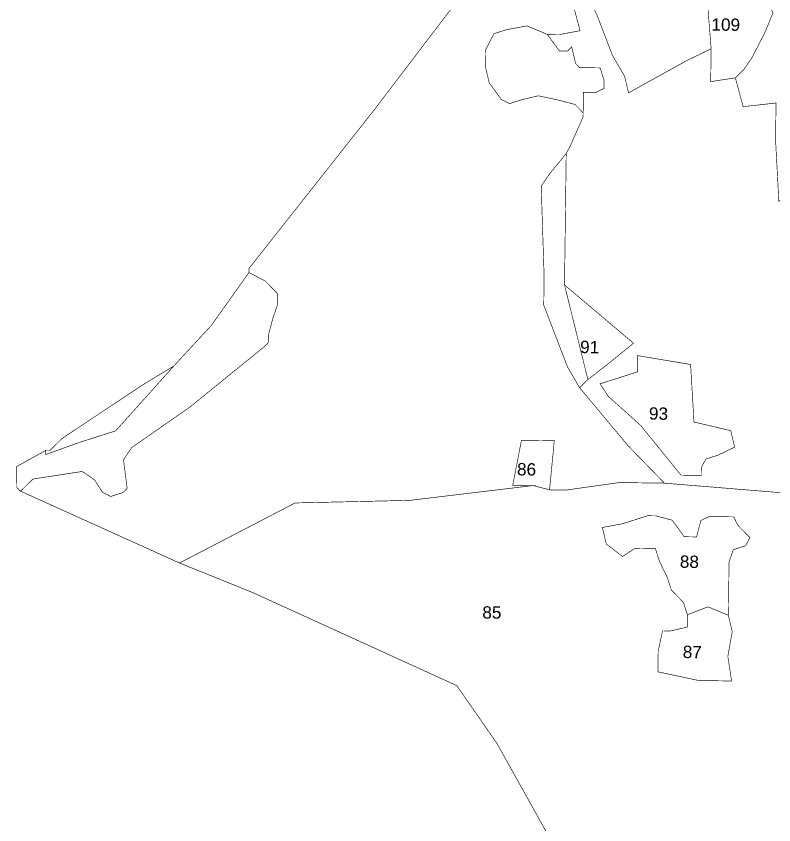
# Model space of a CAD drawing. Header units: metres. Extents: x 259278 to 277237, y 2171369 to 2185379.
# Drawn here: x 273800 to 274532, y 2172736 to 2173517 of the extents above; entities that cross this region are included whole.
import ezdxf

# ---------------------------------------------------------------- set-up
doc = ezdxf.new("R2010")
doc.units = ezdxf.units.M
doc.header["$MEASUREMENT"] = 0
doc.layers.add('SURVEY NO.', color=7, linetype='Continuous')
doc.layers.add('SURVEY PLOT BOUNDARY', color=35, linetype='Continuous')
doc.styles.add('PDF Arial', font='arial.ttf')

msp = doc.modelspace()

# ---------------------------------------------------------------- linework, layer by layer
at = {"layer": 'SURVEY PLOT BOUNDARY', "lineweight": 18, "const_width": 0.595}
for points in [[(274464.51, 2173545.06), (274468.27, 2173529.15), (274471.66, 2173485.49), (274447.72, 2173473.9), (274391.81, 2173442.91), (274388.05, 2173458.82), (274376.42, 2173478.8), (274361.08, 2173518.65), (274337.91, 2173566.54), (274374.11, 2173605.72), (274450.35, 2173676.11), (274450.1, 2173656.28), (274457.87, 2173644.29), (274457.66, 2173628.43), (274425.64, 2173605.05), (274425.43, 2173589.19), (274449.22, 2173588.88), (274460.65, 2173553.04), (274456.58, 2173545.17)], [(274471.66, 2173485.49), (274468.27, 2173529.15), (274464.51, 2173545.06), (274488.4, 2173552.68), (274504.2, 2173548.51), (274519.95, 2173540.38), (274531.59, 2173520.4), (274523.4, 2173500.68), (274511.2, 2173477.04), (274503.12, 2173465.25), (274495.09, 2173457.42), (274471.25, 2173453.77)], [(274313.25, 2173499.45), (274324.94, 2173483.43), (274328.9, 2173483.38), (274332.86, 2173483.33), (274336.88, 2173487.24), (274340.64, 2173471.33), (274344.55, 2173467.31), (274352.48, 2173467.21), (274364.37, 2173467.06), (274368.18, 2173455.11), (274368.08, 2173447.18), (274360.1, 2173443.32), (274348.21, 2173443.47), (274347.95, 2173423.65), (274340.12, 2173431.68), (274324.32, 2173435.85), (274304.55, 2173440.08), (274288.64, 2173436.32), (274276.7, 2173432.51), (274268.82, 2173436.58), (274257.13, 2173452.59), (274253.37, 2173468.5), (274253.58, 2173484.36), (274261.72, 2173500.12), (274273.66, 2173503.93), (274293.53, 2173507.63)], [(274344.49, 2173158.01), (274332.86, 2173177.99), (274309.84, 2173237.77), (274310.21, 2173265.52), (274307.38, 2173352.8), (274315.46, 2173364.59), (274331.57, 2173384.21), (274329.92, 2173257.33), (274352.52, 2173165.83)], [(273803.97, 2173057.98), (273800.06, 2173061.99), (273800.31, 2173081.82), (273828.27, 2173097.31), (273828.22, 2173093.35), (273860.09, 2173104.83), (273895.92, 2173116.26), (273952.24, 2173178.98), (273988.44, 2173218.16), (274024.78, 2173269.24), (274040.54, 2173261.1), (274052.28, 2173249.05), (274052.12, 2173237.16), (274048, 2173225.31), (274043.83, 2173209.51), (274043.73, 2173201.58), (274039.71, 2173197.66), (273967.58, 2173139.12), (273911.57, 2173100.19), (273903.49, 2173088.4), (273907.09, 2173060.6), (273903.07, 2173056.69), (273891.13, 2173052.88), (273883.25, 2173056.94), (273875.48, 2173068.94), (273863.69, 2173077.03), (273816.02, 2173069.71)], [(274352.52, 2173165.83), (274329.92, 2173257.33), (274396.59, 2173200.95), (274372.55, 2173181.44)], [(274462.43, 2173081.13), (274462.33, 2173073.2), (274442.51, 2173073.46), (274403.49, 2173121.55), (274372.14, 2173149.72), (274364.36, 2173161.72), (274388.25, 2173169.34), (274400.19, 2173173.15), (274400.4, 2173189), (274451.83, 2173180.4), (274455.07, 2173124.85), (274490.65, 2173116.45), (274494.41, 2173100.54), (274478.45, 2173092.82), (274466.5, 2173089.01)], [(274462.43, 2173081.13), (274466.5, 2173089.01), (274478.45, 2173092.82), (274494.41, 2173100.54), (274490.65, 2173116.45), (274455.07, 2173124.85), (274451.83, 2173180.4), (274400.4, 2173189), (274400.19, 2173173.15), (274388.25, 2173169.34), (274364.36, 2173161.72), (274372.14, 2173149.72), (274403.49, 2173121.55), (274442.51, 2173073.46), (274462.33, 2173073.2)], [(273828.27, 2173097.31), (273832.23, 2173097.26), (273844.28, 2173109), (273920.27, 2173159.56), (273952.24, 2173178.98), (273895.92, 2173116.26), (273860.09, 2173104.83), (273828.22, 2173093.35)], [(274315.45, 2173059.25), (274299.65, 2173063.42), (274279.82, 2173063.68), (274288.32, 2173107.19), (274320.03, 2173106.78)], [(274448.68, 2172938.55), (274448.53, 2172926.66), (274432.62, 2172922.9), (274424.69, 2172923), (274420.47, 2172903.23), (274420.21, 2172883.4), (274459.75, 2172874.96), (274479.57, 2172874.7), (274491.47, 2172874.55), (274487.81, 2172898.39), (274492.08, 2172922.12), (274488.33, 2172938.04), (274489, 2172989.58), (274493.12, 2173001.42), (274505.06, 2173005.23), (274509.13, 2173013.11), (274497.39, 2173025.16), (274493.53, 2173033.14), (274469.74, 2173033.45), (274461.76, 2173029.59), (274457.59, 2173013.78), (274445.7, 2173013.93), (274434.01, 2173029.95), (274418.21, 2173034.12), (274410.28, 2173034.22), (274386.39, 2173026.6), (274366.52, 2173022.9), (274370.28, 2173006.98), (274385.98, 2172994.88), (274397.98, 2173002.66), (274417.8, 2173002.4), (274421.61, 2172990.45), (274429.33, 2172974.49), (274433.14, 2172962.55), (274440.96, 2172954.51), (274444.88, 2172950.5)], [(274488.33, 2172938.04), (274468.61, 2172946.22), (274448.68, 2172938.55), (274444.88, 2172950.5), (274440.96, 2172954.51), (274433.14, 2172962.55), (274429.33, 2172974.49), (274421.61, 2172990.45), (274417.8, 2173002.4), (274397.98, 2173002.66), (274385.98, 2172994.88), (274370.28, 2173006.98), (274366.52, 2173022.9), (274386.39, 2173026.6), (274410.28, 2173034.22), (274418.21, 2173034.12), (274434.01, 2173029.95), (274445.7, 2173013.93), (274457.59, 2173013.78), (274461.76, 2173029.59), (274469.74, 2173033.45), (274493.53, 2173033.14), (274497.39, 2173025.16), (274509.13, 2173013.11), (274505.06, 2173005.23), (274493.12, 2173001.42), (274489, 2172989.58)], [(274491.47, 2172874.55), (274479.57, 2172874.7), (274459.75, 2172874.96), (274420.21, 2172883.4), (274420.47, 2172903.23), (274424.69, 2172923), (274432.62, 2172922.9), (274448.53, 2172926.66), (274448.68, 2172938.55), (274468.61, 2172946.22), (274488.33, 2172938.04), (274492.08, 2172922.12), (274487.81, 2172898.39)]]:
    msp.add_lwpolyline(points, close=True, dxfattribs=at)
for points in [[(274337.45, 2173530.85), (274345.02, 2173503), (274325.14, 2173499.29), (274313.25, 2173499.45), (274293.53, 2173507.63), (274273.66, 2173503.93), (274261.72, 2173500.12), (274253.58, 2173484.36), (274253.37, 2173468.5), (274257.13, 2173452.59), (274268.82, 2173436.58), (274276.7, 2173432.51), (274288.64, 2173436.32), (274304.55, 2173440.08), (274324.32, 2173435.85), (274340.12, 2173431.68), (274347.95, 2173423.65), (274347.9, 2173419.69), (274335.64, 2173392.09), (274331.57, 2173384.21), (274315.46, 2173364.59), (274307.38, 2173352.8), (274310.21, 2173265.52), (274309.84, 2173237.77), (274332.86, 2173177.99), (274344.49, 2173158.01), (274391.34, 2173101.88), (274426.55, 2173065.73), (274382.94, 2173066.3), (274331.31, 2173059.04), (274315.45, 2173059.25), (274320.03, 2173106.78), (274288.32, 2173107.19), (274279.82, 2173063.68), (274299.65, 2173063.42), (274180.51, 2173049.11), (274069.47, 2173046.59), (273957.69, 2172988.56), (273803.97, 2173057.98), (273816.02, 2173069.71), (273863.69, 2173077.03), (273875.48, 2173068.94), (273883.25, 2173056.94), (273891.13, 2173052.88), (273903.07, 2173056.69), (273907.09, 2173060.6), (273903.49, 2173088.4), (273911.57, 2173100.19), (273967.58, 2173139.12), (274039.71, 2173197.66), (274043.73, 2173201.58), (274043.83, 2173209.51), (274048, 2173225.31), (274052.12, 2173237.16), (274052.28, 2173249.05), (274040.54, 2173261.1), (274024.78, 2173269.24), (274024.84, 2173273.2), (274145.77, 2173426.28), (274238.55, 2173548)], [(274674.61, 2173542.33), (274674.25, 2173514.58), (274646.5, 2173514.94), (274641.97, 2173471.38), (274645.83, 2173463.39), (274649.74, 2173459.38), (274649.64, 2173451.45), (274629.61, 2173435.85), (274589.5, 2173400.68), (274553.77, 2173397.18), (274541.83, 2173393.37), (274541.78, 2173389.4), (274545.64, 2173381.42), (274557.48, 2173377.3), (274545.18, 2173345.74), (274537.14, 2173337.91), (274533.95, 2173397.44), (274534.42, 2173433.12), (274502.65, 2173429.57), (274495.09, 2173457.42), (274503.12, 2173465.25), (274511.2, 2173477.04), (274523.4, 2173500.68), (274531.59, 2173520.4)], [(274541.41, 2173056.31), (274426.55, 2173065.73), (274391.34, 2173101.88), (274344.49, 2173158.01), (274352.52, 2173165.83), (274372.55, 2173181.44), (274396.59, 2173200.95), (274329.92, 2173257.33), (274331.57, 2173384.21), (274335.64, 2173392.09), (274347.9, 2173419.69), (274347.95, 2173423.65), (274348.21, 2173443.47), (274360.1, 2173443.32), (274368.08, 2173447.18), (274368.18, 2173455.11), (274364.37, 2173467.06), (274352.48, 2173467.21), (274344.55, 2173467.31), (274340.64, 2173471.33), (274336.88, 2173487.24), (274332.86, 2173483.33), (274328.9, 2173483.38), (274324.94, 2173483.43), (274313.25, 2173499.45), (274325.14, 2173499.29), (274345.02, 2173503), (274337.45, 2173530.85)], [(274361.08, 2173518.65), (274376.42, 2173478.8), (274388.05, 2173458.82), (274391.81, 2173442.91), (274447.72, 2173473.9), (274471.66, 2173485.49), (274471.25, 2173453.77), (274495.09, 2173457.42), (274502.65, 2173429.57), (274534.42, 2173433.12)], [(274353.79, 2172654.27), (274264.68, 2172814.05), (274225.76, 2172870.07), (274028.69, 2172959.88), (273957.69, 2172988.56), (274069.47, 2173046.59), (274180.51, 2173049.11), (274299.65, 2173063.42), (274315.45, 2173059.25), (274331.31, 2173059.04), (274382.94, 2173066.3), (274426.55, 2173065.73), (274541.41, 2173056.31)]]:
    msp.add_lwpolyline(points, dxfattribs=at)

# ---------------------------------------------------------------- texts
at = {"layer": 'SURVEY NO.', "char_height": 11.894, "attachment_point": 7, "rotation": 359.25436, "style": 'PDF Arial'}
for s, insert in [('109', (274471.89, 2173502.92)), ('91', (274344.92, 2173191.3)), ('93', (274411.49, 2173126.98)), ('86', (274283.91, 2173073.13)), ('88', (274441.34, 2172983.84)), ('85', (274250.39, 2172934.78)), ('87', (274444.17, 2172896.57))]:
    msp.add_mtext(s, dxfattribs=dict(at, insert=insert))

doc.saveas('drawing.dxf')
